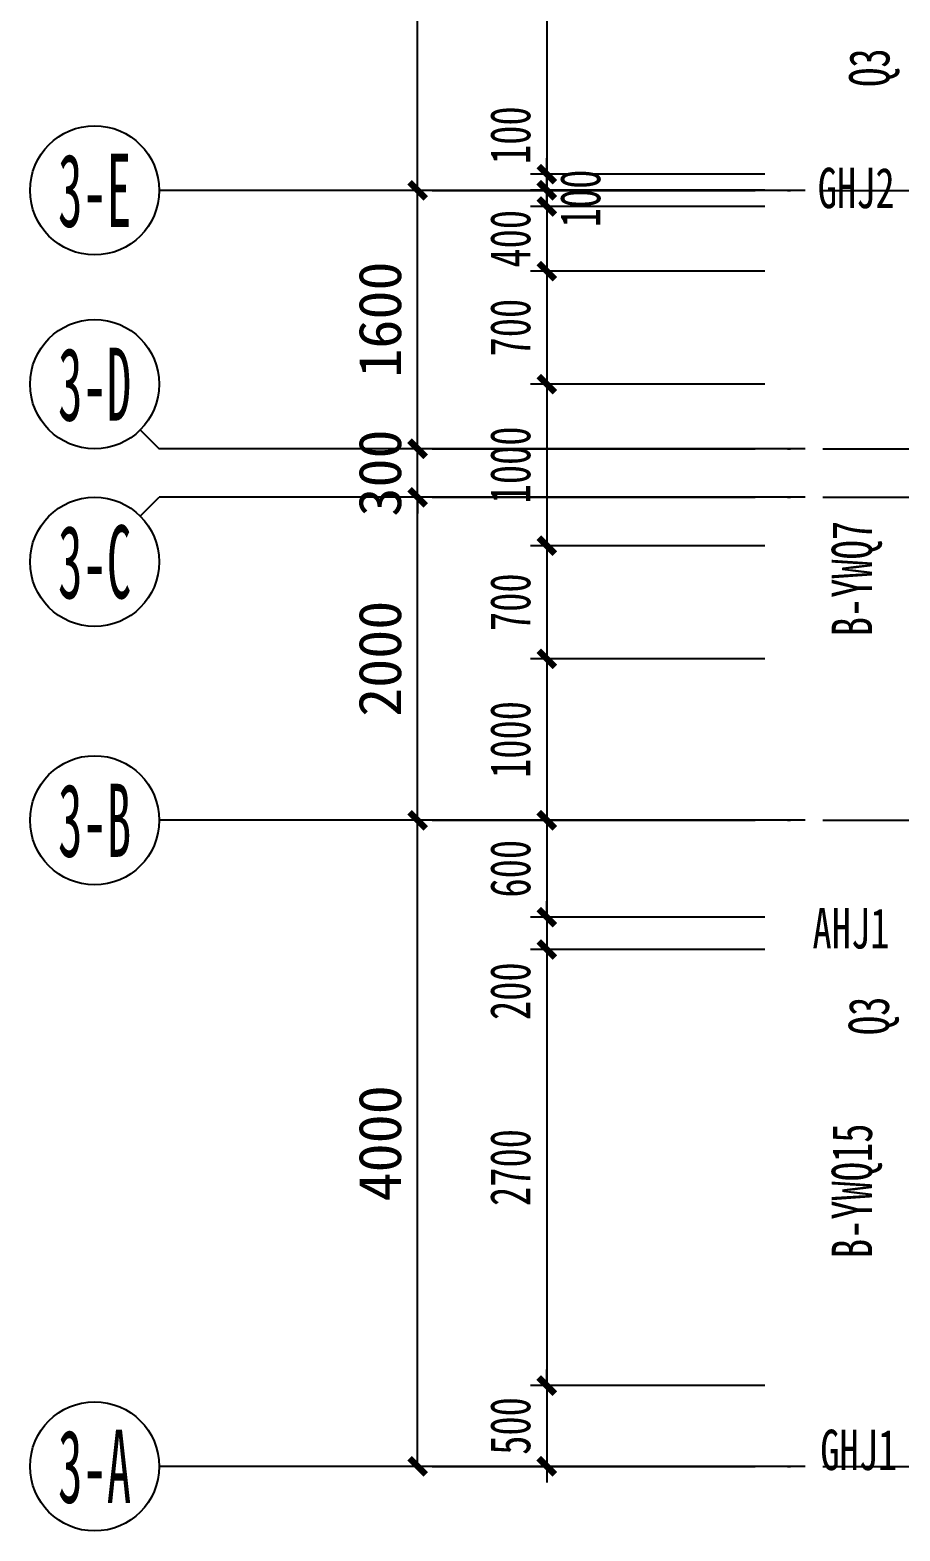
# Model space of a CAD drawing. Extents: x -3200781797 to -8106663, y 494714 to 1244925.
# Drawn here: x -8176190 to -8170803, y 766470 to 775762 of the extents above; entities that cross this region are included whole.
import ezdxf
from ezdxf.enums import TextEntityAlignment as Align
from ezdxf.xclip import XClip

# ---------------------------------------------------------------- set-up
doc = ezdxf.new("R2010")
doc.units = 0
doc.header["$LTSCALE"] = 1000
doc.header["$MEASUREMENT"] = 0
doc.header["$XCLIPFRAME"] = 0
doc.linetypes.add('3#-轴线$0$DOTE', pattern=[2.42, 2, -0.2, 0.02, -0.2])
doc.linetypes.add('DASH', pattern=[0.35, 0.25, -0.1])
doc.layers.get('Defpoints').update_dxf_attribs({"color": 30, "linetype": 'DASH'})
for name, color, linetype in [('3#-轴线$0$3#-轴号$0$A-ANNO-AXIS-CIRC', 3, 'Continuous'), ('3#-轴线$0$3#-轴号$0$A-ANNO-AXIS-TEXT', 7, 'Continuous'), ('3#-轴线$0$3#-轴号$0$A-ANNO-DIMS', 3, 'Continuous'), ('3#-轴线$0$A-ANNO-DOTE', 10, '3#-轴线$0$DOTE'), ('3#-轴线$0$AXIS_TEXT', 7, 'Continuous'), ('3#4#5#$0$DIM', 3, 'Continuous'), ('3#4#5#$0$S-ANNO-TEXT', 7, 'Continuous'), ('3#4#5#$0$S-PC-FQ-NYQ', 4, 'Continuous'), ('S-PC-FQ-WYQ', 4, 'Continuous'), ('S-WALL-COLU-TEXT', 2, 'Continuous')]:
    doc.layers.add(name, color=color, linetype=linetype)
doc.layers.add('WALL-TEXT', color=2, linetype='Continuous', lineweight=25)
doc.styles.add('3#-轴线$0$3#-轴号$0$_TCH_AXIS', font='')
doc.styles.add('3#-轴线$0$3#-轴号$0$_TCH_DIM_T3', font='')
doc.styles.add('3#-轴线$0$COMPLEX', font='COMPLEX')
doc.styles.add('3#4#5#$0$宋体', font='', dxfattribs={"width": 0.8})
doc.styles.add('3#4#5#$0$楷体', font='', dxfattribs={"width": 0.7})
doc.styles.add('楷体GB312', font='', dxfattribs={"width": 0.8})
doc.styles.get('3#-轴线$0$3#-轴号$0$_TCH_AXIS').set_extended_font_data('SimSun')
doc.styles.get('3#-轴线$0$3#-轴号$0$_TCH_DIM_T3').set_extended_font_data('SimSun')
doc.styles.get('3#4#5#$0$宋体').set_extended_font_data('SimSun')
doc.styles.get('3#4#5#$0$楷体').set_extended_font_data('KaiTi_GB2312')
doc.styles.get('楷体GB312').set_extended_font_data('楷体_GB2312')
doc.dimstyles.new('3#-轴线$0$3#-轴号$0$_TCH_ARCH&&100', dxfattribs={"dimtxt": 264.345992, "dimasz": 100, "dimexe": 250, "dimexo": 300, "dimgap": 100, "dimtad": 1, "dimdec": 0, "dimzin": 0, "dimdsep": 46, "dimtxsty": '3#-轴线$0$3#-轴号$0$_TCH_DIM_T3', "dimblk": '3#-轴线$0$3#-轴号$0$_ArchTick', "dimcen": 0.09, "dimclrt": 7, "dimazin": 2, "dimtfac": 1, "dimtdec": 0, "dimtix": 1, "dimtmove": 2, "dimatfit": 3, "dimfxl": 100, "dimtolj": 1, "dimtzin": 0, "dimarcsym": 0})
doc.dimstyles.new('3#4#5#$0$TSSD_100_100', dxfattribs={"dimtxt": 250, "dimasz": 100, "dimexe": 100, "dimexo": 250, "dimgap": 100, "dimtad": 1, "dimdec": 0, "dimzin": 0, "dimdsep": 46, "dimtxsty": '3#4#5#$0$楷体', "dimblk": '3#4#5#$0$_ArchTick', "dimcen": 0, "dimdle": 100, "dimclrt": 7, "dimadec": 0, "dimazin": 0, "dimtfac": 1, "dimtdec": 0, "dimtix": 1, "dimtmove": 2, "dimatfit": 3, "dimfxl": 1, "dimtolj": 1, "dimtzin": 0, "dimarcsym": 0})

# ---------------------------------------------------------------- blocks, each defined once
blk = doc.blocks.new('an-4')
at = {"layer": 'S-WALL-COLU-TEXT', "style": '楷体GB312', "width": 0.7}
for s, p in [('GHJ2', (-8473866.3, 767987.6)), ('AHJ1', (-8473899, 763404.1)), ('GHJ1', (-8473850.5, 760175.1))]:
    blk.add_text(s, height=250, dxfattribs=at).set_placement(p)
blk = doc.blocks.new('3-Q-2')
at = {"layer": 'WALL-TEXT', "style": '楷体GB312', "width": 0.7}
for p in [(-8217476.5, 775395.8), (-8217479.5, 769525.2)]:
    blk.add_text('Q3', height=250, rotation=90, dxfattribs=at).set_placement(p)
blk = doc.blocks.new('3#4#5#$0$_ArchTick')
at = {"color": 0, "linetype": 'ByBlock', "const_width": 0.4}
blk.add_lwpolyline([(-0.5, -0.5), (0.5, 0.5)], dxfattribs=at)
blk = doc.blocks.new('*D3535')
at = {"layer": '3#4#5#$0$DIM', "color": 0, "lineweight": -2, "transparency": 16777216}
for p, q in [((-2189.5, -3300), (-2189.5, -3200)), ((-839.5, -3300), (-2289.5, -3300)), ((-2189.5, -3300), (-2189.5, -3400.1)), ((-839.5, -3400.1), (-2289.5, -3400.1)), ((-2189.5, -3400.1), (-2189.5, -3500.1))]:
    blk.add_line(p, q, dxfattribs=at)
at = {"layer": 'Defpoints', "color": 0, "transparency": 16777216}
for p in [(-589.5, -3300), (-2189.5, -3400.1), (-589.5, -3400.1)]:
    blk.add_point(p, dxfattribs=at)
at = {"layer": '3#4#5#$0$DIM', "color": 0, "lineweight": -2, "transparency": 16777216, "xscale": 100, "yscale": 100, "zscale": 100}
for p, rotation in [((-2189.5, -3300), 270), ((-2189.5, -3400.1), 90)]:
    blk.add_blockref('3#4#5#$0$_ArchTick', p, dxfattribs=dict(at, rotation=rotation))
at = {"layer": '3#4#5#$0$DIM', "color": 7, "transparency": 16777216, "insert": (-1981.2, -3350.1), "char_height": 250, "attachment_point": 5, "rotation": 90, "style": '3#4#5#$0$楷体'}
blk.add_mtext('\\A1;100', dxfattribs=at)
blk = doc.blocks.new('*D3536')
at = {"layer": '3#4#5#$0$DIM', "color": 0, "lineweight": -2, "transparency": 16777216}
for p, q in [((-2189.5, -3200.2), (-2189.5, -3100.2)), ((-839.5, -3200.2), (-2289.5, -3200.2)), ((-2189.5, -3200.2), (-2189.5, -3300)), ((-839.5, -3300), (-2289.5, -3300)), ((-2189.5, -3300), (-2189.5, -3400))]:
    blk.add_line(p, q, dxfattribs=at)
at = {"layer": 'Defpoints', "color": 0, "transparency": 16777216}
for p in [(-589.5, -3200.2), (-2189.5, -3300), (-589.5, -3300)]:
    blk.add_point(p, dxfattribs=at)
at = {"layer": '3#4#5#$0$DIM', "color": 0, "lineweight": -2, "transparency": 16777216, "xscale": 100, "yscale": 100, "zscale": 100}
for p, rotation in [((-2189.5, -3200.2), 270), ((-2189.5, -3300), 90)]:
    blk.add_blockref('3#4#5#$0$_ArchTick', p, dxfattribs=dict(at, rotation=rotation))
at = {"layer": '3#4#5#$0$DIM', "color": 7, "transparency": 16777216, "insert": (-2414.5, -2958.6), "char_height": 250, "attachment_point": 5, "rotation": 90, "style": '3#4#5#$0$楷体'}
blk.add_mtext('\\A1;100', dxfattribs=at)
blk = doc.blocks.new('*D3537')
at = {"layer": '3#4#5#$0$DIM', "color": 0, "lineweight": -2, "transparency": 16777216}
for p, q in [((-2189.5, -400.1), (-2189.5, -3300.2)), ((-839.5, -500.1), (-2289.5, -500.1)), ((-839.5, -3200.2), (-2289.5, -3200.2))]:
    blk.add_line(p, q, dxfattribs=at)
at = {"layer": 'Defpoints', "color": 0, "transparency": 16777216}
for p in [(-589.5, -500.1), (-2189.5, -3200.2), (-589.5, -3200.2)]:
    blk.add_point(p, dxfattribs=at)
at = {"layer": '3#4#5#$0$DIM', "color": 0, "lineweight": -2, "transparency": 16777216, "xscale": 100, "yscale": 100, "zscale": 100}
for p, rotation in [((-2189.5, -500.1), 90), ((-2189.5, -3200.2), 270)]:
    blk.add_blockref('3#4#5#$0$_ArchTick', p, dxfattribs=dict(at, rotation=rotation))
at = {"layer": '3#4#5#$0$DIM', "color": 7, "transparency": 16777216, "insert": (-2414.5, -1850.2), "char_height": 250, "attachment_point": 5, "rotation": 90, "style": '3#4#5#$0$楷体'}
blk.add_mtext('\\A1;2700', dxfattribs=at)
blk = doc.blocks.new('*D3541')
at = {"layer": '3#4#5#$0$DIM', "color": 0, "lineweight": -2, "transparency": 16777216}
for p, q in [((-2189.5, -4400.1), (-2189.5, -5600.1)), ((-839.5, -4500.1), (-2289.5, -4500.1)), ((-839.5, -5500.1), (-2289.5, -5500.1))]:
    blk.add_line(p, q, dxfattribs=at)
at = {"layer": 'Defpoints', "color": 0, "transparency": 16777216}
for p in [(-589.5, -4500.1), (-2189.5, -5500.1), (-589.5, -5500.1)]:
    blk.add_point(p, dxfattribs=at)
at = {"layer": '3#4#5#$0$DIM', "color": 0, "lineweight": -2, "transparency": 16777216, "xscale": 100, "yscale": 100, "zscale": 100}
for p, rotation in [((-2189.5, -4500.1), 90), ((-2189.5, -5500.1), 270)]:
    blk.add_blockref('3#4#5#$0$_ArchTick', p, dxfattribs=dict(at, rotation=rotation))
at = {"layer": '3#4#5#$0$DIM', "color": 7, "transparency": 16777216, "insert": (-2414.5, -5000.1), "char_height": 250, "attachment_point": 5, "rotation": 90, "style": '3#4#5#$0$楷体'}
blk.add_mtext('\\A1;1000', dxfattribs=at)
blk = doc.blocks.new('*D3542')
at = {"layer": '3#4#5#$0$DIM', "color": 0, "lineweight": -2, "transparency": 16777216}
for p, q in [((-2189.5, -3700.1), (-2189.5, -4600.1)), ((-839.5, -3800.1), (-2289.5, -3800.1)), ((-839.5, -4500.1), (-2289.5, -4500.1))]:
    blk.add_line(p, q, dxfattribs=at)
at = {"layer": 'Defpoints', "color": 0, "transparency": 16777216}
for p in [(-589.5, -3800.1), (-2189.5, -4500.1), (-589.5, -4500.1)]:
    blk.add_point(p, dxfattribs=at)
at = {"layer": '3#4#5#$0$DIM', "color": 0, "lineweight": -2, "transparency": 16777216, "xscale": 100, "yscale": 100, "zscale": 100}
for p, rotation in [((-2189.5, -3800.1), 90), ((-2189.5, -4500.1), 270)]:
    blk.add_blockref('3#4#5#$0$_ArchTick', p, dxfattribs=dict(at, rotation=rotation))
at = {"layer": '3#4#5#$0$DIM', "color": 7, "transparency": 16777216, "insert": (-2414.5, -4150.1), "char_height": 250, "attachment_point": 5, "rotation": 90, "style": '3#4#5#$0$楷体'}
blk.add_mtext('\\A1;700', dxfattribs=at)
blk = doc.blocks.new('*D3543')
at = {"layer": '3#4#5#$0$DIM', "color": 0, "lineweight": -2, "transparency": 16777216}
for p, q in [((-2189.5, -3400.1), (-2189.5, -3300.1)), ((-839.5, -3400.1), (-2289.5, -3400.1)), ((-2189.5, -3400.1), (-2189.5, -3800.1)), ((-839.5, -3800.1), (-2289.5, -3800.1)), ((-2189.5, -3800.1), (-2189.5, -3900.1))]:
    blk.add_line(p, q, dxfattribs=at)
at = {"layer": 'Defpoints', "color": 0, "transparency": 16777216}
for p in [(-589.5, -3400.1), (-2189.5, -3800.1), (-589.5, -3800.1)]:
    blk.add_point(p, dxfattribs=at)
at = {"layer": '3#4#5#$0$DIM', "color": 0, "lineweight": -2, "transparency": 16777216, "xscale": 100, "yscale": 100, "zscale": 100}
for p, rotation in [((-2189.5, -3400.1), 270), ((-2189.5, -3800.1), 90)]:
    blk.add_blockref('3#4#5#$0$_ArchTick', p, dxfattribs=dict(at, rotation=rotation))
at = {"layer": '3#4#5#$0$DIM', "color": 7, "transparency": 16777216, "insert": (-2414.5, -3600.1), "char_height": 250, "attachment_point": 5, "rotation": 90, "style": '3#4#5#$0$楷体'}
blk.add_mtext('\\A1;400', dxfattribs=at)
blk = doc.blocks.new('*D3544')
at = {"layer": '3#4#5#$0$DIM', "color": 0, "lineweight": -2, "transparency": 16777216}
for p, q in [((-2189.5, -10700.1), (-2189.5, -10600.1)), ((-839.5, -10700.1), (-2289.5, -10700.1)), ((-2189.5, -10700.1), (-2189.5, -11200)), ((-839.5, -11200), (-2289.5, -11200)), ((-2189.5, -11200), (-2189.5, -11300))]:
    blk.add_line(p, q, dxfattribs=at)
at = {"layer": 'Defpoints', "color": 0, "transparency": 16777216}
for p in [(-589.5, -10700.1), (-2189.5, -11200), (-589.5, -11200)]:
    blk.add_point(p, dxfattribs=at)
at = {"layer": '3#4#5#$0$DIM', "color": 0, "lineweight": -2, "transparency": 16777216, "xscale": 100, "yscale": 100, "zscale": 100}
for p, rotation in [((-2189.5, -10700.1), 270), ((-2189.5, -11200), 90)]:
    blk.add_blockref('3#4#5#$0$_ArchTick', p, dxfattribs=dict(at, rotation=rotation))
at = {"layer": '3#4#5#$0$DIM', "color": 7, "transparency": 16777216, "insert": (-2414.5, -10950), "char_height": 250, "attachment_point": 5, "rotation": 90, "style": '3#4#5#$0$楷体'}
blk.add_mtext('\\A1;500', dxfattribs=at)
blk = doc.blocks.new('*D3545')
at = {"layer": '3#4#5#$0$DIM', "color": 0, "lineweight": -2, "transparency": 16777216}
for p, q in [((-2189.5, -7900), (-2189.5, -10800.1)), ((-839.5, -8000), (-2289.5, -8000)), ((-839.5, -10700.1), (-2289.5, -10700.1))]:
    blk.add_line(p, q, dxfattribs=at)
at = {"layer": 'Defpoints', "color": 0, "transparency": 16777216}
for p in [(-589.5, -8000), (-2189.5, -10700.1), (-589.5, -10700.1)]:
    blk.add_point(p, dxfattribs=at)
at = {"layer": '3#4#5#$0$DIM', "color": 0, "lineweight": -2, "transparency": 16777216, "xscale": 100, "yscale": 100, "zscale": 100}
for p, rotation in [((-2189.5, -8000), 90), ((-2189.5, -10700.1), 270)]:
    blk.add_blockref('3#4#5#$0$_ArchTick', p, dxfattribs=dict(at, rotation=rotation))
at = {"layer": '3#4#5#$0$DIM', "color": 7, "transparency": 16777216, "insert": (-2414.5, -9350), "char_height": 250, "attachment_point": 5, "rotation": 90, "style": '3#4#5#$0$楷体'}
blk.add_mtext('\\A1;2700', dxfattribs=at)
blk = doc.blocks.new('*D3546')
at = {"layer": '3#4#5#$0$DIM', "color": 0, "lineweight": -2, "transparency": 16777216}
for p, q in [((-2189.5, -7800.1), (-2189.5, -7700.1)), ((-839.5, -7800.1), (-2289.5, -7800.1)), ((-2189.5, -7800.1), (-2189.5, -8000)), ((-839.5, -8000), (-2289.5, -8000)), ((-2189.5, -8000), (-2189.5, -8100))]:
    blk.add_line(p, q, dxfattribs=at)
at = {"layer": 'Defpoints', "color": 0, "transparency": 16777216}
for p in [(-589.5, -7800.1), (-2189.5, -8000), (-589.5, -8000)]:
    blk.add_point(p, dxfattribs=at)
at = {"layer": '3#4#5#$0$DIM', "color": 0, "lineweight": -2, "transparency": 16777216, "xscale": 100, "yscale": 100, "zscale": 100}
for p, rotation in [((-2189.5, -7800.1), 270), ((-2189.5, -8000), 90)]:
    blk.add_blockref('3#4#5#$0$_ArchTick', p, dxfattribs=dict(at, rotation=rotation))
at = {"layer": '3#4#5#$0$DIM', "color": 7, "transparency": 16777216, "insert": (-2414.5, -8258.3), "char_height": 250, "attachment_point": 5, "rotation": 90, "style": '3#4#5#$0$楷体'}
blk.add_mtext('\\A1;200', dxfattribs=at)
blk = doc.blocks.new('*D3547')
at = {"layer": '3#4#5#$0$DIM', "color": 0, "lineweight": -2, "transparency": 16777216}
for p, q in [((-2189.5, -7100), (-2189.5, -7900.1)), ((-839.5, -7200), (-2289.5, -7200)), ((-839.5, -7800.1), (-2289.5, -7800.1))]:
    blk.add_line(p, q, dxfattribs=at)
at = {"layer": 'Defpoints', "color": 0, "transparency": 16777216}
for p in [(-589.5, -7200), (-2189.5, -7800.1), (-589.5, -7800.1)]:
    blk.add_point(p, dxfattribs=at)
at = {"layer": '3#4#5#$0$DIM', "color": 0, "lineweight": -2, "transparency": 16777216, "xscale": 100, "yscale": 100, "zscale": 100}
for p, rotation in [((-2189.5, -7200), 90), ((-2189.5, -7800.1), 270)]:
    blk.add_blockref('3#4#5#$0$_ArchTick', p, dxfattribs=dict(at, rotation=rotation))
at = {"layer": '3#4#5#$0$DIM', "color": 7, "transparency": 16777216, "insert": (-2414.5, -7500.1), "char_height": 250, "attachment_point": 5, "rotation": 90, "style": '3#4#5#$0$楷体'}
blk.add_mtext('\\A1;600', dxfattribs=at)
blk = doc.blocks.new('*D3548')
at = {"layer": '3#4#5#$0$DIM', "color": 0, "lineweight": -2, "transparency": 16777216}
for p, q in [((-2189.5, -6100.1), (-2189.5, -7300)), ((-839.5, -6200.1), (-2289.5, -6200.1)), ((-839.5, -7200), (-2289.5, -7200))]:
    blk.add_line(p, q, dxfattribs=at)
at = {"layer": 'Defpoints', "color": 0, "transparency": 16777216}
for p in [(-589.5, -6200.1), (-2189.5, -7200), (-589.5, -7200)]:
    blk.add_point(p, dxfattribs=at)
at = {"layer": '3#4#5#$0$DIM', "color": 0, "lineweight": -2, "transparency": 16777216, "xscale": 100, "yscale": 100, "zscale": 100}
for p, rotation in [((-2189.5, -6200.1), 90), ((-2189.5, -7200), 270)]:
    blk.add_blockref('3#4#5#$0$_ArchTick', p, dxfattribs=dict(at, rotation=rotation))
at = {"layer": '3#4#5#$0$DIM', "color": 7, "transparency": 16777216, "insert": (-2414.5, -6700.1), "char_height": 250, "attachment_point": 5, "rotation": 90, "style": '3#4#5#$0$楷体'}
blk.add_mtext('\\A1;1000', dxfattribs=at)
blk = doc.blocks.new('*D3549')
at = {"layer": '3#4#5#$0$DIM', "color": 0, "lineweight": -2, "transparency": 16777216}
for p, q in [((-2189.5, -5400.1), (-2189.5, -6300.1)), ((-839.5, -5500.1), (-2289.5, -5500.1)), ((-839.5, -6200.1), (-2289.5, -6200.1))]:
    blk.add_line(p, q, dxfattribs=at)
at = {"layer": 'Defpoints', "color": 0, "transparency": 16777216}
for p in [(-589.5, -5500.1), (-2189.5, -6200.1), (-589.5, -6200.1)]:
    blk.add_point(p, dxfattribs=at)
at = {"layer": '3#4#5#$0$DIM', "color": 0, "lineweight": -2, "transparency": 16777216, "xscale": 100, "yscale": 100, "zscale": 100}
for p, rotation in [((-2189.5, -5500.1), 90), ((-2189.5, -6200.1), 270)]:
    blk.add_blockref('3#4#5#$0$_ArchTick', p, dxfattribs=dict(at, rotation=rotation))
at = {"layer": '3#4#5#$0$DIM', "color": 7, "transparency": 16777216, "insert": (-2414.5, -5850.1), "char_height": 250, "attachment_point": 5, "rotation": 90, "style": '3#4#5#$0$楷体'}
blk.add_mtext('\\A1;700', dxfattribs=at)
blk = doc.blocks.new('3#-轴线$0$_AXISO')
blk.add_circle((0, 0), 0.5)
at = {"layer": '3#-轴线$0$AXIS_TEXT', "style": '3#-轴线$0$COMPLEX', "width": 1.041667}
blk.add_attdef('A', text='', height=0.56, dxfattribs=at).set_placement((-0.25, -0.28), (0.25, -0.28), align=Align.FIT)
blk = doc.blocks.new('3#-轴线$0$3#-轴号$0$_ArchTick')
at = {"color": 0, "linetype": 'ByBlock', "const_width": 0.4}
blk.add_lwpolyline([(-0.5, -0.5), (0.5, 0.5)], dxfattribs=at)
blk = doc.blocks.new('*D2034')
at = {"layer": '3#-轴线$0$3#-轴号$0$A-ANNO-DIMS', "color": 0, "lineweight": -2, "transparency": 16777216}
for p, q in [((-2589.4, -7100), (-3339.4, -7100)), ((-3089.4, -11100), (-3089.4, -7100)), ((-2589.4, -11100), (-3339.4, -11100))]:
    blk.add_line(p, q, dxfattribs=at)
at = {"layer": 'Defpoints', "color": 0, "transparency": 16777216}
for p in [(-3089.4, -7100), (-2289.4, -7100), (-2289.4, -11100)]:
    blk.add_point(p, dxfattribs=at)
at = {"layer": '3#-轴线$0$3#-轴号$0$A-ANNO-DIMS', "color": 0, "lineweight": -2, "transparency": 16777216, "xscale": 100, "yscale": 100, "zscale": 100}
for p, rotation in [((-3089.4, -7100), 90), ((-3089.4, -11100), 270)]:
    blk.add_blockref('3#-轴线$0$3#-轴号$0$_ArchTick', p, dxfattribs=dict(at, rotation=rotation))
at = {"layer": '3#-轴线$0$3#-轴号$0$A-ANNO-DIMS', "color": 7, "transparency": 16777216, "insert": (-3321.6, -9100), "char_height": 264.35, "attachment_point": 5, "rotation": 90, "style": '3#-轴线$0$3#-轴号$0$_TCH_DIM_T3'}
blk.add_mtext('\\A1;4000', dxfattribs=at)
blk = doc.blocks.new('*D2035')
at = {"layer": '3#-轴线$0$3#-轴号$0$A-ANNO-DIMS', "color": 0, "lineweight": -2, "transparency": 16777216}
for p, q in [((-2589.4, -5100), (-3339.4, -5100)), ((-3089.4, -7100), (-3089.4, -5100)), ((-2589.4, -7100), (-3339.4, -7100))]:
    blk.add_line(p, q, dxfattribs=at)
at = {"layer": 'Defpoints', "color": 0, "transparency": 16777216}
for p in [(-3089.4, -5100), (-2289.4, -5100), (-2289.4, -7100)]:
    blk.add_point(p, dxfattribs=at)
at = {"layer": '3#-轴线$0$3#-轴号$0$A-ANNO-DIMS', "color": 0, "lineweight": -2, "transparency": 16777216, "xscale": 100, "yscale": 100, "zscale": 100}
for p, rotation in [((-3089.4, -5100), 90), ((-3089.4, -7100), 270)]:
    blk.add_blockref('3#-轴线$0$3#-轴号$0$_ArchTick', p, dxfattribs=dict(at, rotation=rotation))
at = {"layer": '3#-轴线$0$3#-轴号$0$A-ANNO-DIMS', "color": 7, "transparency": 16777216, "insert": (-3321.6, -6100), "char_height": 264.35, "attachment_point": 5, "rotation": 90, "style": '3#-轴线$0$3#-轴号$0$_TCH_DIM_T3'}
blk.add_mtext('\\A1;2000', dxfattribs=at)
blk = doc.blocks.new('*D2036')
at = {"layer": '3#-轴线$0$3#-轴号$0$A-ANNO-DIMS', "color": 0, "lineweight": -2, "transparency": 16777216}
for p, q in [((-3089.4, -4800), (-3089.4, -4700)), ((-2589.4, -4800), (-3339.4, -4800)), ((-3089.4, -5100), (-3089.4, -4800)), ((-2589.4, -5100), (-3339.4, -5100)), ((-3089.4, -5100), (-3089.4, -5200))]:
    blk.add_line(p, q, dxfattribs=at)
at = {"layer": 'Defpoints', "color": 0, "transparency": 16777216}
for p in [(-3089.4, -4800), (-2289.4, -4800), (-2289.4, -5100)]:
    blk.add_point(p, dxfattribs=at)
at = {"layer": '3#-轴线$0$3#-轴号$0$A-ANNO-DIMS', "color": 0, "lineweight": -2, "transparency": 16777216, "xscale": 100, "yscale": 100, "zscale": 100}
for p, rotation in [((-3089.4, -4800), 270), ((-3089.4, -5100), 90)]:
    blk.add_blockref('3#-轴线$0$3#-轴号$0$_ArchTick', p, dxfattribs=dict(at, rotation=rotation))
at = {"layer": '3#-轴线$0$3#-轴号$0$A-ANNO-DIMS', "color": 7, "transparency": 16777216, "insert": (-3321.6, -4950), "char_height": 264.35, "attachment_point": 5, "rotation": 90, "style": '3#-轴线$0$3#-轴号$0$_TCH_DIM_T3'}
blk.add_mtext('\\A1;300', dxfattribs=at)
blk = doc.blocks.new('*D2037')
at = {"layer": '3#-轴线$0$3#-轴号$0$A-ANNO-DIMS', "color": 0, "lineweight": -2, "transparency": 16777216}
for p, q in [((-2589.4, -3200), (-3339.4, -3200)), ((-3089.4, -4800), (-3089.4, -3200)), ((-2589.4, -4800), (-3339.4, -4800))]:
    blk.add_line(p, q, dxfattribs=at)
at = {"layer": 'Defpoints', "color": 0, "transparency": 16777216}
for p in [(-3089.4, -3200), (-2289.4, -3200), (-2289.4, -4800)]:
    blk.add_point(p, dxfattribs=at)
at = {"layer": '3#-轴线$0$3#-轴号$0$A-ANNO-DIMS', "color": 0, "lineweight": -2, "transparency": 16777216, "xscale": 100, "yscale": 100, "zscale": 100}
for p, rotation in [((-3089.4, -3200), 90), ((-3089.4, -4800), 270)]:
    blk.add_blockref('3#-轴线$0$3#-轴号$0$_ArchTick', p, dxfattribs=dict(at, rotation=rotation))
at = {"layer": '3#-轴线$0$3#-轴号$0$A-ANNO-DIMS', "color": 7, "transparency": 16777216, "insert": (-3321.6, -4000), "char_height": 264.35, "attachment_point": 5, "rotation": 90, "style": '3#-轴线$0$3#-轴号$0$_TCH_DIM_T3'}
blk.add_mtext('\\A1;1600', dxfattribs=at)
blk = doc.blocks.new('*D2038')
at = {"layer": '3#-轴线$0$3#-轴号$0$A-ANNO-DIMS', "color": 0, "lineweight": -2, "transparency": 16777216}
for p, q in [((-2589.4, 0), (-3339.4, 0)), ((-3089.4, -3200), (-3089.4, 0)), ((-2589.4, -3200), (-3339.4, -3200))]:
    blk.add_line(p, q, dxfattribs=at)
at = {"layer": 'Defpoints', "color": 0, "transparency": 16777216}
for p in [(-3089.4, 0), (-2289.4, 0), (-2289.4, -3200)]:
    blk.add_point(p, dxfattribs=at)
at = {"layer": '3#-轴线$0$3#-轴号$0$A-ANNO-DIMS', "color": 0, "lineweight": -2, "transparency": 16777216, "xscale": 100, "yscale": 100, "zscale": 100}
for p, rotation in [((-3089.4, 0), 90), ((-3089.4, -3200), 270)]:
    blk.add_blockref('3#-轴线$0$3#-轴号$0$_ArchTick', p, dxfattribs=dict(at, rotation=rotation))
at = {"layer": '3#-轴线$0$3#-轴号$0$A-ANNO-DIMS', "color": 7, "transparency": 16777216, "insert": (-3321.6, -1600), "char_height": 264.35, "attachment_point": 5, "rotation": 90, "style": '3#-轴线$0$3#-轴号$0$_TCH_DIM_T3'}
blk.add_mtext('\\A1;3200', dxfattribs=at)
blk = doc.blocks.new('3#4#5#$0$A$C53EF3948')
at = {"layer": '3#4#5#$0$S-PC-FQ-NYQ', "style": '3#4#5#$0$宋体', "width": 0.7}
for s, p in [('B-YWQ7', (-300.3, -6061.2)), ('B-YWQ15', (-300.2, -9911.1))]:
    blk.add_text(s, height=250, rotation=90, dxfattribs=at).set_placement(p, align=Align.MIDDLE_LEFT)
at = {"layer": '3#4#5#$0$DIM'}
for base, p1, p2, picture, middle in [((-2189.5, -3200.2), (-589.5, -500.1), (-589.5, -3200.2), '*D3537', (-2414.5, -1850.2)), ((-2189.5, -3800.1), (-589.5, -3400.1), (-589.5, -3800.1), '*D3543', (-2414.5, -3600.1)), ((-2189.5, -4500.1), (-589.5, -3800.1), (-589.5, -4500.1), '*D3542', (-2414.5, -4150.1)), ((-2189.5, -5500.1), (-589.5, -4500.1), (-589.5, -5500.1), '*D3541', (-2414.5, -5000.1)), ((-2189.5, -6200.1), (-589.5, -5500.1), (-589.5, -6200.1), '*D3549', (-2414.5, -5850.1)), ((-2189.5, -7200), (-589.5, -6200.1), (-589.5, -7200), '*D3548', (-2414.5, -6700.1)), ((-2189.5, -7800.1), (-589.5, -7200), (-589.5, -7800.1), '*D3547', (-2414.5, -7500.1)), ((-2189.5, -10700.1), (-589.5, -8000), (-589.5, -10700.1), '*D3545', (-2414.5, -9350)), ((-2189.5, -11200), (-589.5, -10700.1), (-589.5, -11200), '*D3544', (-2414.5, -10950))]:
    dim = blk.add_linear_dim(base=base, p1=p1, p2=p2, angle=90, dimstyle='3#4#5#$0$TSSD_100_100', dxfattribs=at)
    dim.commit()
    dim.dimension.update_dxf_attribs({"geometry": picture, "text_midpoint": middle})
for base, p1, p2, picture, middle in [((-2189.5, -3300), (-589.5, -3200.2), (-589.5, -3300), '*D3536', (-2414.5, -2958.6)), ((-2189.5, -3400.1), (-589.5, -3300), (-589.5, -3400.1), '*D3535', (-1981.2, -3350.1)), ((-2189.5, -8000), (-589.5, -7800.1), (-589.5, -8000), '*D3546', (-2414.5, -8258.3))]:
    dim = blk.add_linear_dim(base=base, p1=p1, p2=p2, angle=90, dimstyle='3#4#5#$0$TSSD_100_100', dxfattribs=at)
    dim.commit()
    dim.dimension.update_dxf_attribs({"geometry": picture, "text_midpoint": middle, "dimtype": 128})
blk = doc.blocks.new('3#-轴线$0$3#-轴号')
at = {"layer": '3#-轴线$0$3#-轴号$0$A-ANNO-AXIS-CIRC'}
for p, q in [((-689.4, -3200), (-4689.4, -3200)), ((-4806.6, -4682.8), (-4689.4, -4800)), ((-689.4, -4800), (-4689.4, -4800)), ((-4806.6, -5217.2), (-4689.4, -5100)), ((-689.4, -5100), (-4689.4, -5100)), ((-689.4, -7100), (-4689.4, -7100)), ((-689.4, -11100), (-4689.4, -11100))]:
    blk.add_line(p, q, dxfattribs=at)
ref = blk.add_blockref('3#-轴线$0$_AXISO', (-5089.4, -3200), dxfattribs=dict(at, xscale=800, yscale=800, zscale=800))
ref.add_attrib('A', '3-E', dxfattribs={"layer": '3#-轴线$0$3#-轴号$0$A-ANNO-AXIS-TEXT', "height": 452.55, "style": '3#-轴线$0$3#-轴号$0$_TCH_AXIS', "width": 0.466146}).set_placement((-5315.7, -3426.3), (-4863.1, -3426.3), align=Align.FIT)
ref = blk.add_blockref('3#-轴线$0$_AXISO', (-5089.4, -4400), dxfattribs=dict(at, xscale=800, yscale=800, zscale=800))
ref.add_attrib('A', '3-D', dxfattribs={"layer": '3#-轴线$0$3#-轴号$0$A-ANNO-AXIS-TEXT', "height": 452.55, "style": '3#-轴线$0$3#-轴号$0$_TCH_AXIS', "width": 0.466146}).set_placement((-5315.7, -4626.3), (-4863.1, -4626.3), align=Align.FIT)
ref = blk.add_blockref('3#-轴线$0$_AXISO', (-5089.4, -5500), dxfattribs=dict(at, xscale=800, yscale=800, zscale=800))
ref.add_attrib('A', '3-C', dxfattribs={"layer": '3#-轴线$0$3#-轴号$0$A-ANNO-AXIS-TEXT', "height": 452.55, "style": '3#-轴线$0$3#-轴号$0$_TCH_AXIS', "width": 0.466146}).set_placement((-5315.7, -5726.3), (-4863.1, -5726.3), align=Align.FIT)
ref = blk.add_blockref('3#-轴线$0$_AXISO', (-5089.4, -7100), dxfattribs=dict(at, xscale=800, yscale=800, zscale=800))
ref.add_attrib('A', '3-B', dxfattribs={"layer": '3#-轴线$0$3#-轴号$0$A-ANNO-AXIS-TEXT', "height": 452.55, "style": '3#-轴线$0$3#-轴号$0$_TCH_AXIS', "width": 0.466146}).set_placement((-5315.7, -7326.3), (-4863.1, -7326.3), align=Align.FIT)
ref = blk.add_blockref('3#-轴线$0$_AXISO', (-5089.4, -11100), dxfattribs=dict(at, xscale=800, yscale=800, zscale=800))
ref.add_attrib('A', '3-A', dxfattribs={"layer": '3#-轴线$0$3#-轴号$0$A-ANNO-AXIS-TEXT', "height": 452.55, "style": '3#-轴线$0$3#-轴号$0$_TCH_AXIS', "width": 0.466146}).set_placement((-5315.7, -11326.3), (-4863.1, -11326.3), align=Align.FIT)
at = {"layer": '3#-轴线$0$3#-轴号$0$A-ANNO-DIMS'}
for p1, p2, picture, middle in [((-2289.4, -3200), (-2289.4, 0), '*D2038', (-3321.6, -1600)), ((-2289.4, -4800), (-2289.4, -3200), '*D2037', (-3321.6, -4000)), ((-2289.4, -5100), (-2289.4, -4800), '*D2036', (-3321.6, -4950)), ((-2289.4, -7100), (-2289.4, -5100), '*D2035', (-3321.6, -6100)), ((-2289.4, -11100), (-2289.4, -7100), '*D2034', (-3321.6, -9100))]:
    dim = blk.add_aligned_dim(p1=p1, p2=p2, distance=800, dimstyle='3#-轴线$0$3#-轴号$0$_TCH_ARCH&&100', dxfattribs=at)
    dim.commit()
    dim.dimension.update_dxf_attribs({"geometry": picture, "text_midpoint": middle})
blk = doc.blocks.new('3#-轴线')
at = {"layer": '3#-轴线$0$A-ANNO-DOTE'}
for points in [[(-3000, -3200), (44800, -3200)], [(-3000, -4800), (44800, -4800)], [(-3000, -5100), (44800, -5100)], [(-3000, -7100), (44800, -7100)], [(-3000, -11100), (44800, -11100)]]:
    blk.add_lwpolyline(points, dxfattribs=at)
blk.add_blockref('3#-轴线$0$3#-轴号', (0, 0))

msp = doc.modelspace()

# ---------------------------------------------------------------- block references
msp.add_blockref('3#-轴线', (-8170700.4, 777969.5))
at = {"layer": '3#4#5#$0$S-ANNO-TEXT'}
msp.add_blockref('3#4#5#$0$A$C53EF3948', (-8170800.4, 778069.7), dxfattribs=at)
at = {"layer": 'S-PC-FQ-WYQ'}
ref = msp.add_blockref('an-4', (302554.2, 6671.7), dxfattribs=at)
XClip(ref).set_block_clipping_path([(-8474406.5640215911, 759411.6824837117), (-8451908.4021570701, 772237.1964943474)])
msp.add_blockref('3-Q-2', (46608.7, 14.4), dxfattribs=at)

doc.saveas('drawing.dxf')
